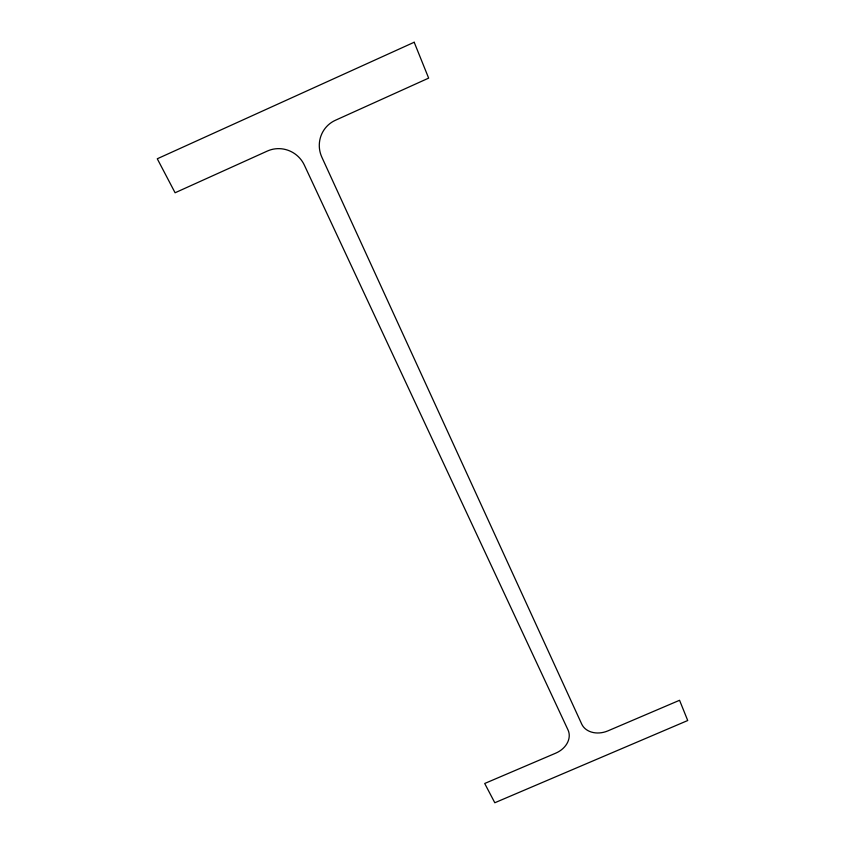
<?xml version="1.0" encoding="UTF-8"?>
<svg xmlns="http://www.w3.org/2000/svg" width="845" height="845" viewBox="0 0 845 845"><rect width="100%" height="100%" fill="white"/><g stroke="black" fill="none" stroke-linecap="round" stroke-linejoin="round"><path stroke-width="1.27" d="M414.187 42.25L157.276 158.775L175.095 192.766L267.369 151.044A27.906 27.103 39.4 0 1 304.348 165.113L568.009 729.932A21.167 16.625 -19.2 0 1 555.714 753.17L484.703 783.484L494.8 802.75L687.724 720.521L679.56 700.283L607.946 730.862A21.22 16.678 -21.7 0 1 581.709 724.08L321.861 157.212A27.822 27.378 72.7 0 1 335.338 120.307L428.647 78.12L414.187 42.25"/></g></svg>
